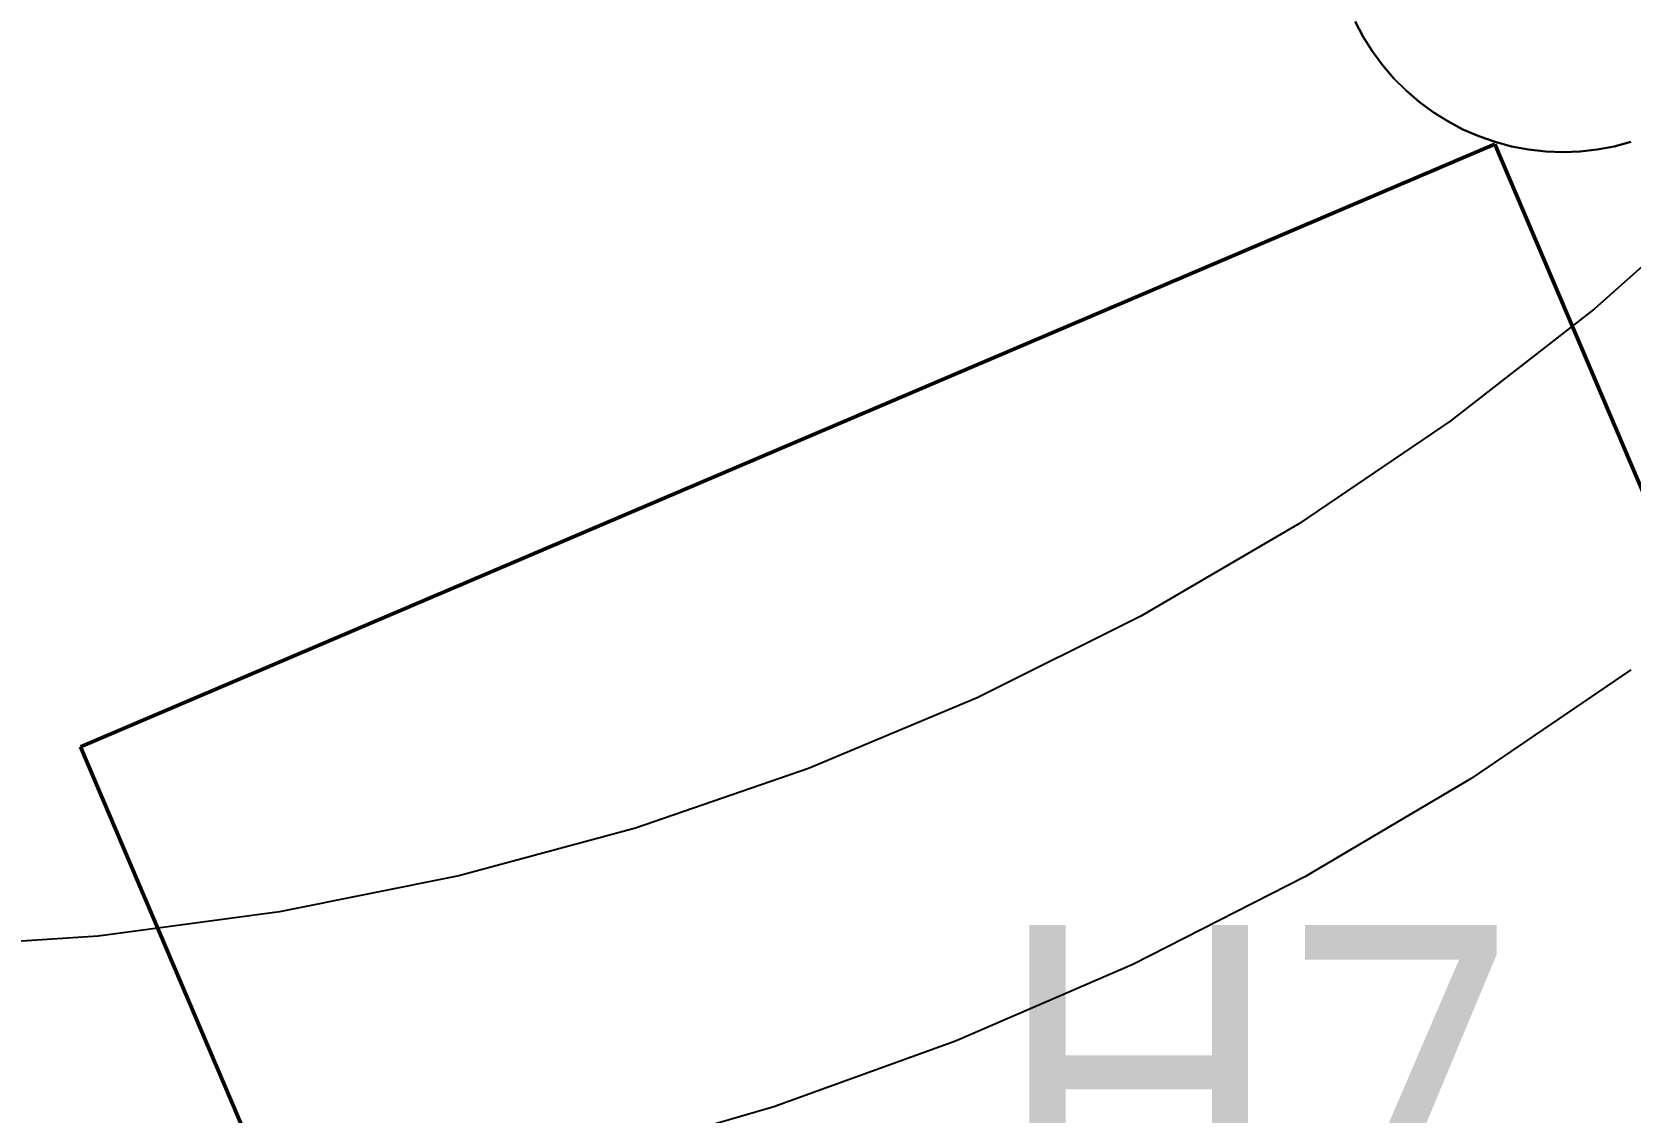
# Model space of a CAD drawing. Header units: millimetres. Extents: x 0 to 420, y 0 to 297.
# Drawn here: x 201.65 to 212.04, y 224.94 to 231.97 of the extents above; entities that cross this region are included whole.
import ezdxf

# ---------------------------------------------------------------- set-up
doc = ezdxf.new("R2010")
doc.units = ezdxf.units.MM
doc.linetypes.add('DASHED', pattern=[1.524, 1.27, -0.254])
for name, color, linetype, lineweight in [('DIM', 3, 'CONTINUOUS', 18), ('HIDDEN', 8, 'DASHED', 25), ('VISIBLE', 7, 'CONTINUOUS', 50)]:
    doc.layers.add(name, color=color, linetype=linetype, lineweight=lineweight)
doc.styles.add('CJK', font='NotoSansCJK-Regular.ttc')

msp = doc.modelspace()

# ---------------------------------------------------------------- linework, layer by layer
at = {"layer": 'HIDDEN'}
for points in [[(210.30792, 231.93629), (210.2555, 232.03547)], [(210.2555, 232.03547), (210.30792, 231.93629)], [(210.3676, 231.84131), (210.30792, 231.93629)], [(210.30792, 231.93629), (210.3676, 231.84131)], [(210.43421, 231.75106), (210.3676, 231.84131)], [(210.3676, 231.84131), (210.43421, 231.75106)], [(210.50738, 231.66603), (210.43421, 231.75106)], [(210.43421, 231.75106), (210.50738, 231.66603)], [(210.5867, 231.58671), (210.50738, 231.66603)], [(210.50738, 231.66603), (210.5867, 231.58671)], [(210.67172, 231.51354), (210.5867, 231.58671)], [(210.5867, 231.58671), (210.67172, 231.51354)], [(210.76198, 231.44693), (210.67172, 231.51354)], [(210.67172, 231.51354), (210.76198, 231.44693)], [(210.85696, 231.38725), (210.76198, 231.44693)], [(210.76198, 231.44693), (210.85696, 231.38725)], [(210.95613, 231.33484), (210.85696, 231.38725)], [(210.85696, 231.38725), (210.95613, 231.33484)], [(211.16309, 231.23887), (201.96283, 227.3203)], [(211.05894, 231.28998), (210.95613, 231.33484)], [(210.95613, 231.33484), (211.05894, 231.28998)], [(211.16482, 231.25293), (211.05894, 231.28998)], [(211.05894, 231.28998), (211.16482, 231.25293)], [(211.16309, 231.23887), (215.68903, 220.61261)], [(211.27317, 231.2239), (211.16482, 231.25293)], [(211.16482, 231.25293), (211.27317, 231.2239)], [(212.04909, 231.25293), (211.94074, 231.2239)], [(211.94074, 231.2239), (212.04909, 231.25293)], [(211.38339, 231.20305), (211.27317, 231.2239)], [(211.27317, 231.2239), (211.38339, 231.20305)], [(211.49486, 231.19049), (211.38339, 231.20305)], [(211.38339, 231.20305), (211.49486, 231.19049)], [(211.60696, 231.18629), (211.49486, 231.19049)], [(211.49486, 231.19049), (211.60696, 231.18629)], [(211.71905, 231.19049), (211.60696, 231.18629)], [(211.60696, 231.18629), (211.71905, 231.19049)], [(211.83052, 231.20305), (211.71905, 231.19049)], [(211.71905, 231.19049), (211.83052, 231.20305)], [(211.94074, 231.2239), (211.83052, 231.20305)], [(211.83052, 231.20305), (211.94074, 231.2239)], [(212.70161, 230.96035), (211.81268, 230.16878)], [(212.70161, 230.96035), (211.81268, 230.16878)], [(211.81268, 230.16878), (210.87338, 229.43769)], [(211.81268, 230.16878), (210.87338, 229.43769)], [(210.87338, 229.43769), (209.88782, 228.77029)], [(210.87338, 229.43769), (209.88782, 228.77029)], [(209.88782, 228.77029), (208.8603, 228.16947)], [(209.88782, 228.77029), (208.8603, 228.16947)], [(208.8603, 228.16947), (207.79532, 227.63788)], [(208.8603, 228.16947), (207.79532, 227.63788)], [(212.04895, 227.81966), (211.00978, 227.11344)], [(212.04895, 227.81966), (211.00978, 227.11344)], [(207.79532, 227.63788), (206.69754, 227.17784)], [(207.79532, 227.63788), (206.69754, 227.17784)], [(201.96283, 227.3203), (206.48877, 216.69404)], [(206.69754, 227.17784), (205.57175, 226.79136)], [(206.69754, 227.17784), (205.57175, 226.79136)], [(211.00978, 227.11344), (209.92832, 226.47387)], [(211.00978, 227.11344), (209.92832, 226.47387)], [(205.57175, 226.79136), (204.42288, 226.48012)], [(205.57175, 226.79136), (204.42288, 226.48012)], [(204.42288, 226.48012), (203.25595, 226.2455)], [(204.42288, 226.48012), (203.25595, 226.2455)], [(209.92832, 226.47387), (208.80883, 225.90346)], [(209.92832, 226.47387), (208.80883, 225.90346)], [(203.25595, 226.2455), (202.07607, 226.08851)], [(203.25595, 226.2455), (202.07607, 226.08851)], [(202.07607, 226.08851), (200.88839, 226.00984)], [(202.07607, 226.08851), (200.88839, 226.00984)], [(208.80883, 225.90346), (207.65574, 225.40447)], [(208.80883, 225.90346), (207.65574, 225.40447)], [(207.65574, 225.40447), (206.47359, 224.97887)], [(207.65574, 225.40447), (206.47359, 224.97887)], [(206.47359, 224.97887), (205.26705, 224.62834)], [(206.47359, 224.97887), (205.26705, 224.62834)]]:
    msp.add_lwpolyline(points, dxfattribs=at)
at = {"layer": 'VISIBLE'}
for points in [[(211.16309, 231.23887), (201.96283, 227.3203)], [(215.68903, 220.61261), (211.16309, 231.23887)], [(206.48877, 216.69404), (201.96283, 227.3203)]]:
    msp.add_lwpolyline(points, dxfattribs=at)

# ---------------------------------------------------------------- texts
at = {"layer": 'DIM', "style": 'CJK'}
msp.add_text('H7', height=2, dxfattribs=at).set_placement((207.88325, 224.16))

doc.saveas('drawing.dxf')
